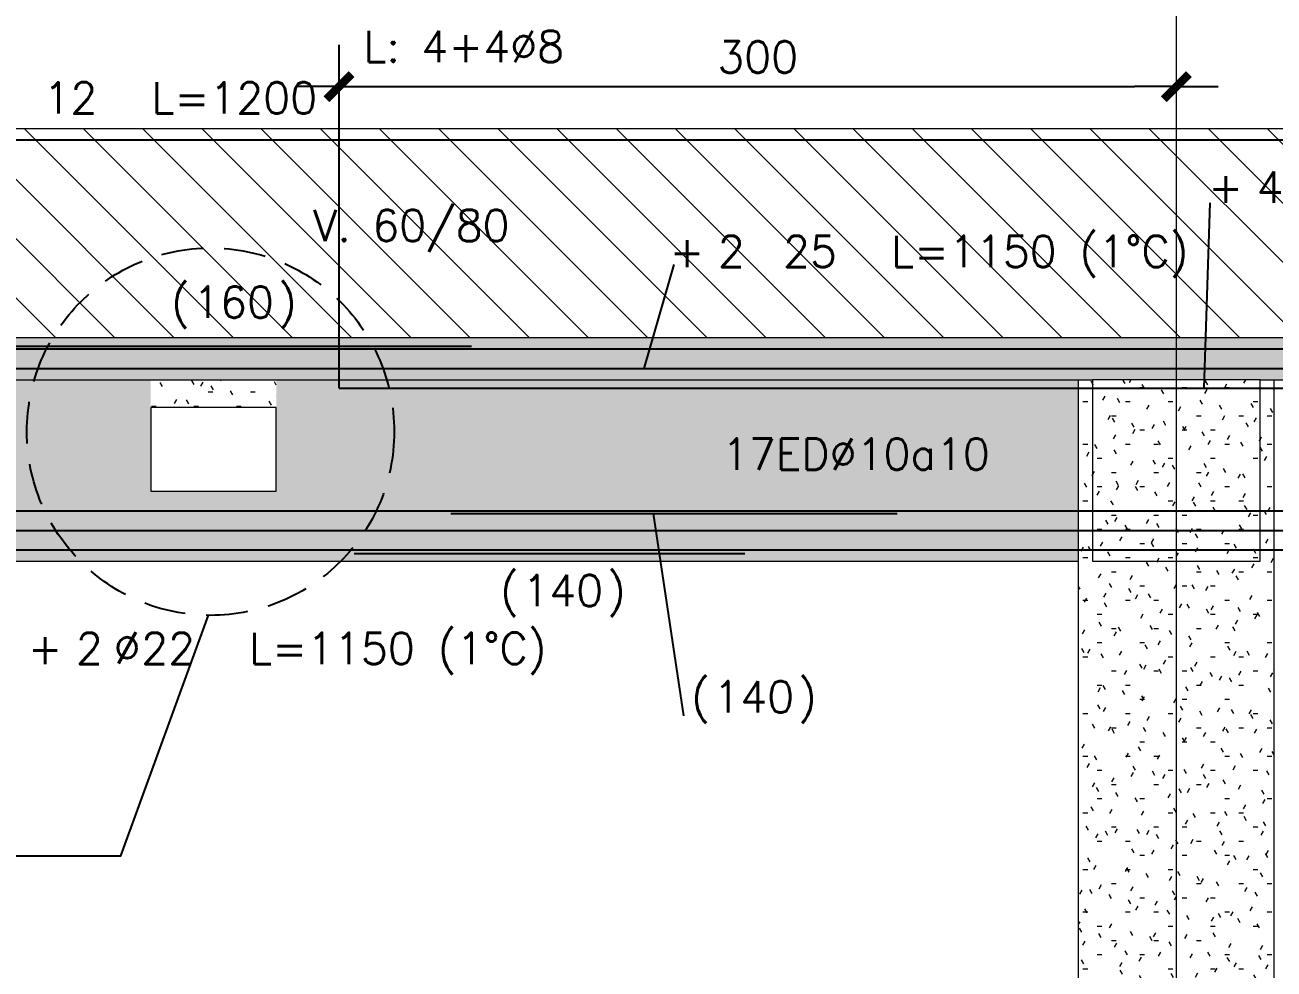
# Model space of a CAD drawing. Extents: x -10459 to 16942, y -13088 to 14608.
# Drawn here: x 2028.2 to 2475.8, y 3133 to 3471.3 of the extents above; entities that cross this region are included whole.
import ezdxf
from ezdxf.enums import TextEntityAlignment as Align

# ---------------------------------------------------------------- set-up
doc = ezdxf.new("R2010")
doc.units = 0
doc.header["$LTSCALE"] = 30
doc.header["$MEASUREMENT"] = 0
doc.linetypes.add("EJE1-1'$0$DASHED", pattern=[0.75, 0.5, -0.25])
doc.linetypes.add("EJE1-1'$0$RLE-PROYECCION", pattern=[0.71438, 0.47625, -0.23813])
doc.layers.get('0').update_dxf_attribs({"linetype": 'CONTINUOUS'})
for name, color, linetype in [("EJE1-1'$0$CORTES", 5, 'CONTINUOUS'), ("EJE1-1'$0$RLA-FE", 7, 'CONTINUOUS'), ("EJE1-1'$0$RLA-TEXTOS-FE", 9, 'CONTINUOUS')]:
    doc.layers.add(name, color=color, linetype=linetype)
doc.layers.add("EJE1-1'$0$RLA-ACHURADO", color=30, linetype="EJE1-1'$0$RLE-PROYECCION", lineweight=15, transparency=0.7)
for name, color, linetype, lineweight in [("EJE1-1'$0$RLA-CONTORNO", 30, 'CONTINUOUS', 15), ("EJE1-1'$0$RLA-EJES", 1, 'CONTINUOUS', 9), ("EJE1-1'$0$RLA-TEXTOS-1", 9, 'CONTINUOUS', 9)]:
    doc.layers.add(name, color=color, linetype=linetype, lineweight=lineweight)
doc.styles.add("EJE1-1'$0$RomanS", font='romans.shx', dxfattribs={"height": 11.25})
doc.dimstyles.new("EJE1-1'$0$ING50", dxfattribs={"dimscale": 50, "dimtxt": 0.27, "dimasz": 0.3, "dimexe": 0, "dimexo": 0, "dimgap": 0.1, "dimtad": 1, "dimdec": 1, "dimzin": 12, "dimdsep": 46, "dimtxsty": "EJE1-1'$0$RomanS", "dimblk": "EJE1-1'$0$TICK1", "dimblk1": "EJE1-1'$0$TICK1", "dimblk2": "EJE1-1'$0$TICK1", "dimcen": 0.09, "dimclrd": 2, "dimclre": 1, "dimclrt": 3, "dimadec": 0, "dimazin": 0, "dimtfac": 1, "dimtdec": 0, "dimtix": 1, "dimtmove": 2, "dimatfit": 3, "dimldrblk": "EJE1-1'$0$TICK1", "dimfxl": 0, "dimfxlon": 1, "dimtolj": 1, "dimtzin": 0, "dimarcsym": 0})
pattern_1 = [(0, (-234.281, -2576.79), (20.32, 5.08), [1.676, -13.564, 1.676, -13.564, -81.28]), (0, (-234.281, -2576.79), (20.32, 5.08), [-30.48, 1.676, -28.804, 1.676, -13.564, -35.56]), (0, (-234.281, -2576.79), (20.32, 5.08), [-76.2, 1.676, -8.484, 1.676, -23.724]), (120, (-226.661, -2574.25), (-14.559409, 15.057636), [1.676, -13.564, 1.676, -13.564, -81.28]), (120, (-226.661, -2574.25), (-14.559409, 15.057636), [-30.48, 1.676, -28.804, 1.676, -13.564, -35.56]), (120, (-226.661, -2574.25), (-14.559409, 15.057636), [-76.2, 1.676, -8.484, 1.676, -23.724]), (240, (-224.121, -2564.09), (-5.760591, -20.137636), [1.676, -13.564, 1.676, -13.564, -81.28]), (240, (-224.121, -2564.09), (-5.760591, -20.137636), [-30.48, 1.676, -28.804, 1.676, -13.564, -35.56]), (240, (-224.121, -2564.09), (-5.760591, -20.137636), [-76.2, 1.676, -8.484, 1.676, -23.724])]
pattern_2 = [(315, (-234.281, -2576.79), (10.6066, 10.6066), [])]

# ---------------------------------------------------------------- blocks, each defined once
blk = doc.blocks.new('*U92')
at = {"layer": "EJE1-1'$0$RLA-FE"}
for p, q in [((0, 0), (1068.21, 0)), ((1068.21, 0), (1118.21, 0)), ((1118.21, 0), (1150, 0)), ((1150, 0), (1150, 0))]:
    blk.add_line(p, q, dxfattribs=at)
at = {"layer": "EJE1-1'$0$RLA-FE", "color": 3, "style": "EJE1-1'$0$RomanS", "flags": 8}
for tag, p in [('F=', (483.44, 9.32)), ('NUM', (497.85, 9.32))]:
    blk.add_attdef(tag, text='', height=11.25, dxfattribs=at).set_placement(p, align=Align.RIGHT)
at = {"layer": "EJE1-1'$0$RLA-FE", "color": 3, "style": "EJE1-1'$0$RomanS"}
for tag, p, flags in [('PHI', (501.74, 9.54), 14), ('DIAM', (511.6, 9.32), 12), ('MINUS', (533.62, 9.32), 13), ('MARK', (547.01, 9.32), 13), ('TEXTO_FE1', (550.31, 9.32), 8), ('TEXTO_FE2', (617.83, 9.34), 8), ('TIPO', (573.8, -75.78), 13), ('NVECES', (559.93, -94.72), 13), ('NUMFE', (563.86, -114.48), 13), ('CAPA', (572.06, -133.6), 13), ('DESPLAZA', (278.34, -151.59), 13), ('ESPACIO', (284.39, -169.95), 13), ('CANT', (298.23, -188.75), 13)]:
    blk.add_attdef(tag, p, '', height=11.25, dxfattribs=dict(at, flags=flags))
blk = doc.blocks.new('*U105')
at = {"layer": "EJE1-1'$0$RLA-FE", "color": 6}
blk.add_line((0, 1), (180, 1), dxfattribs=at)
at = {"layer": "EJE1-1'$0$RLA-FE", "color": 3, "style": "EJE1-1'$0$RomanS", "flags": 8}
for tag, p in [('(', (75.66, 11.14)), ('EMP', (94.68, 11.14)), (')', (113.99, 11.14))]:
    blk.add_attdef(tag, text='', height=11.25, dxfattribs=at).set_placement(p, align=Align.CENTER)
blk = doc.blocks.new('*U94')
at = {"layer": "EJE1-1'$0$RLA-FE"}
blk.add_line((0, 0), (1068.21, 0), dxfattribs=at)
at = {"layer": "EJE1-1'$0$RLA-FE", "color": 3, "style": "EJE1-1'$0$RomanS", "flags": 8}
for tag, p in [('F=', (483.44, 36.32)), ('NUM', (497.85, 36.32))]:
    blk.add_attdef(tag, text='', height=11.25, dxfattribs=at).set_placement(p, align=Align.RIGHT)
at = {"layer": "EJE1-1'$0$RLA-FE", "color": 3, "style": "EJE1-1'$0$RomanS"}
for tag, p, flags in [('PHI', (501.74, 36.54), 14), ('DIAM', (511.6, 36.32), 12), ('MINUS', (533.62, 36.32), 13), ('MARK', (547.01, 36.32), 13), ('TEXTO_FE1', (550.31, 36.32), 8), ('TEXTO_FE2', (617.83, 36.34), 8), ('TIPO', (573.8, -75.78), 13), ('NVECES', (559.93, -94.72), 13), ('NUMFE', (563.86, -114.48), 13), ('CAPA', (572.06, -133.6), 13), ('DESPLAZA', (278.34, -151.59), 13), ('ESPACIO', (284.39, -169.95), 13), ('CANT', (298.23, -188.75), 13)]:
    blk.add_attdef(tag, p, '', height=11.25, dxfattribs=dict(at, flags=flags))
blk = doc.blocks.new('*U256')
at = {"layer": "EJE1-1'$0$RLA-FE"}
for q in [(0, 0), (518.21, 0)]:
    blk.add_line((0, 0), q, dxfattribs=at)
at = {"layer": "EJE1-1'$0$RLA-FE", "color": 3, "style": "EJE1-1'$0$RomanS", "flags": 8}
for tag, p in [('F=', (323.96, 66.32)), ('NUM', (338.37, 66.32))]:
    blk.add_attdef(tag, text='', height=11.25, dxfattribs=at).set_placement(p, align=Align.RIGHT)
at = {"layer": "EJE1-1'$0$RLA-FE", "color": 3, "style": "EJE1-1'$0$RomanS"}
for tag, p, flags in [('PHI', (342.26, 66.54), 14), ('DIAM', (352.12, 66.32), 12), ('MINUS', (374.14, 66.32), 13), ('MARK', (387.53, 66.32), 13), ('TEXTO_FE1', (390.83, 66.32), 8), ('TEXTO_FE2', (458.35, 66.34), 8), ('TIPO', (298.8, -75.78), 13), ('NVECES', (284.93, -94.72), 13), ('NUMFE', (288.86, -114.48), 13), ('CAPA', (297.06, -133.6), 13), ('DESPLAZA', (278.34, -151.59), 13), ('ESPACIO', (284.39, -169.95), 13), ('CANT', (298.23, -188.75), 13)]:
    blk.add_attdef(tag, p, '', height=11.25, dxfattribs=dict(at, flags=flags))
blk = doc.blocks.new("EJE1-1'$0$TICK1")
at = {"color": 2, "const_width": 0.2}
blk.add_lwpolyline([(-0.3, -0.3), (0.3, 0.3)], dxfattribs=at)
at = {"color": 2}
for points in [[(0, 0), (-1, 0)], [(0, 0), (1, 0)]]:
    blk.add_lwpolyline(points, dxfattribs=at)
blk = doc.blocks.new('*D180')
at = {"layer": "EJE1-1'$0$RLA-FE", "color": 2, "lineweight": -2, "transparency": 16777216}
blk.add_line((-679.52, 1273), (-409.52, 1273), dxfattribs=at)
at = {"layer": "EJE1-1'$0$RLA-FE", "color": 2, "lineweight": -2, "transparency": 16777216, "xscale": 15, "yscale": 15, "zscale": 15, "rotation": 180}
blk.add_blockref("EJE1-1'$0$TICK1", (-694.52, 1273), dxfattribs=at)
at = {"layer": "EJE1-1'$0$RLA-FE", "color": 2, "lineweight": -2, "transparency": 16777216, "xscale": 15, "yscale": 15, "zscale": 15}
blk.add_blockref("EJE1-1'$0$TICK1", (-394.52, 1273), dxfattribs=at)
at = {"layer": "EJE1-1'$0$RLA-FE", "color": 3, "transparency": 16777216, "insert": (-544.52, 1283.62), "char_height": 11.25, "attachment_point": 5, "style": "EJE1-1'$0$RomanS"}
blk.add_mtext('\\A1;300', dxfattribs=at)
blk = doc.blocks.new('*U98')
at = {"layer": "EJE1-1'$0$RLA-FE"}
for p, q in [((0, 0), (0, 0)), ((0, 0), (1068.21, 0)), ((1068.21, 0), (1118.21, 0)), ((1118.21, 0), (1150, 0)), ((1150, 0), (1150, 0))]:
    blk.add_line(p, q, dxfattribs=at)
at = {"layer": "EJE1-1'$0$RLA-FE", "color": 3, "style": "EJE1-1'$0$RomanS", "flags": 8}
for tag, p in [('F=', (483.44, -19.89)), ('NUM', (497.85, -19.89))]:
    blk.add_attdef(tag, text='', height=11.25, dxfattribs=at).set_placement(p, align=Align.RIGHT)
at = {"layer": "EJE1-1'$0$RLA-FE", "color": 3, "style": "EJE1-1'$0$RomanS"}
for tag, p, flags in [('PHI', (501.74, -19.68), 12), ('DIAM', (511.6, -19.89), 12), ('MINUS', (533.62, -19.89), 13), ('MARK', (547.01, -19.89), 13), ('TEXTO_FE1', (550.31, -19.89), 8), ('TEXTO_FE2', (617.83, -19.88), 8), ('TIPO', (573.8, -57.92), 13), ('NVECES', (559.93, -76.86), 13), ('NUMFE', (563.86, -96.62), 13), ('CAPA', (572.06, -115.74), 13), ('DESPLAZA', (277.18, -134.17), 13), ('ESPACIO', (283.22, -152.53), 13), ('CANT', (297.06, -171.33), 13)]:
    blk.add_attdef(tag, p, '', height=11.25, dxfattribs=dict(at, flags=flags))
blk = doc.blocks.new('*U97')
at = {"layer": "EJE1-1'$0$RLA-FE"}
blk.add_line((0, 0), (1068.21, 0), dxfattribs=at)
at = {"layer": "EJE1-1'$0$RLA-FE", "color": 3, "style": "EJE1-1'$0$RomanS", "flags": 8}
for tag, p in [('F=', (483.44, -47.89)), ('NUM', (497.85, -47.89))]:
    blk.add_attdef(tag, text='', height=11.25, dxfattribs=at).set_placement(p, align=Align.RIGHT)
at = {"layer": "EJE1-1'$0$RLA-FE", "color": 3, "style": "EJE1-1'$0$RomanS"}
for tag, p, flags in [('PHI', (501.74, -47.68), 12), ('DIAM', (511.6, -47.89), 12), ('MINUS', (533.62, -47.89), 13), ('MARK', (547.01, -47.89), 13), ('TEXTO_FE1', (550.31, -47.89), 8), ('TEXTO_FE2', (617.83, -47.88), 8), ('TIPO', (573.8, -57.92), 13), ('NVECES', (559.93, -76.86), 13), ('NUMFE', (563.86, -96.62), 13), ('CAPA', (572.06, -115.74), 13), ('DESPLAZA', (277.18, -134.17), 13), ('ESPACIO', (283.22, -152.53), 13), ('CANT', (297.06, -171.33), 13)]:
    blk.add_attdef(tag, p, '', height=11.25, dxfattribs=dict(at, flags=flags))
blk = doc.blocks.new('*U86')
at = {"layer": "EJE1-1'$0$RLA-FE", "color": 6}
blk.add_line((0, -1), (140, -1), dxfattribs=at)
at = {"layer": "EJE1-1'$0$RLA-FE", "color": 3, "style": "EJE1-1'$0$RomanS", "flags": 8}
for tag, p in [('(', (55.66, -19.94)), ('EMP', (74.68, -19.94)), (')', (93.99, -19.94))]:
    blk.add_attdef(tag, text='', height=11.25, dxfattribs=at).set_placement(p, align=Align.CENTER)
blk = doc.blocks.new('*U183')
at = {"layer": "EJE1-1'$0$RLA-FE"}
for p, q in [((0, 0), (718.21, 0)), ((718.21, 0), (768.21, 0)), ((768.21, 0), (800, 0)), ((800, 0), (800, 0))]:
    blk.add_line(p, q, dxfattribs=at)
at = {"layer": "EJE1-1'$0$RLA-FE", "color": 3, "style": "EJE1-1'$0$RomanS"}
for tag, p, flags in [('TIPO', (398.8, -57.92), 13), ('PHI', (326.74, -72.68), 12), ('DIAM', (336.6, -72.89), 12), ('MINUS', (358.62, -72.89), 13), ('MARK', (372.01, -72.89), 13), ('TEXTO_FE1', (375.31, -72.89), 8), ('TEXTO_FE2', (442.83, -72.88), 8), ('NVECES', (384.93, -76.86), 13), ('NUMFE', (388.86, -96.62), 13), ('CAPA', (397.06, -115.74), 13), ('DESPLAZA', (-122.82, -134.17), 13), ('ESPACIO', (-116.78, -152.53), 13), ('CANT', (-102.94, -171.33), 13)]:
    blk.add_attdef(tag, p, '', height=11.25, dxfattribs=dict(at, flags=flags))
at = {"layer": "EJE1-1'$0$RLA-FE", "color": 3, "style": "EJE1-1'$0$RomanS", "flags": 8}
for tag, p in [('F=', (308.44, -72.89)), ('NUM', (322.85, -72.89))]:
    blk.add_attdef(tag, text='', height=11.25, dxfattribs=at).set_placement(p, align=Align.RIGHT)
blk = doc.blocks.new('*U110')
at = {"layer": "EJE1-1'$0$RLA-FE"}
for q in [(0, 0), (1018.21, 0)]:
    blk.add_line((0, 0), q, dxfattribs=at)
at = {"layer": "EJE1-1'$0$RLA-FE", "color": 3, "style": "EJE1-1'$0$RomanS"}
for tag, p, flags in [('TIPO', (548.8, -57.92), 13), ('PHI', (442.89, -72.68), 12), ('DIAM', (452.74, -72.89), 12), ('MINUS', (474.76, -72.89), 13), ('MARK', (488.16, -72.89), 13), ('TEXTO_FE1', (491.46, -72.89), 8), ('TEXTO_FE2', (558.98, -72.88), 8), ('NVECES', (534.93, -76.86), 13), ('NUMFE', (538.86, -96.62), 13), ('CAPA', (547.06, -115.74), 13), ('DESPLAZA', (277.18, -134.17), 13), ('ESPACIO', (283.22, -152.53), 13), ('CANT', (297.06, -171.33), 13)]:
    blk.add_attdef(tag, p, '', height=11.25, dxfattribs=dict(at, flags=flags))
at = {"layer": "EJE1-1'$0$RLA-FE", "color": 3, "style": "EJE1-1'$0$RomanS", "flags": 8}
for tag, p in [('F=', (424.58, -72.89)), ('NUM', (438.99, -72.89))]:
    blk.add_attdef(tag, text='', height=11.25, dxfattribs=at).set_placement(p, align=Align.RIGHT)
blk = doc.blocks.new('*U252')
at = {"layer": "EJE1-1'$0$RLA-FE", "color": 6}
blk.add_line((0, -1), (160, -1), dxfattribs=at)
at = {"layer": "EJE1-1'$0$RLA-FE", "color": 3, "style": "EJE1-1'$0$RomanS", "flags": 8}
for tag, p in [('(', (89.54, -72.26)), ('EMP', (108.57, -72.26)), (')', (127.88, -72.26))]:
    blk.add_attdef(tag, text='', height=11.25, dxfattribs=at).set_placement(p, align=Align.CENTER)
blk = doc.blocks.new('*U112')
at = {"layer": "EJE1-1'$0$RLA-FE"}
blk.add_line((0, 0), (1118.21, 0), dxfattribs=at)
at = {"layer": "EJE1-1'$0$RLA-FE", "color": 3, "style": "EJE1-1'$0$RomanS", "flags": 8}
for tag, p in [('F=', (508.44, 9.32)), ('NUM', (522.85, 9.32))]:
    blk.add_attdef(tag, text='', height=11.25, dxfattribs=at).set_placement(p, align=Align.RIGHT)
at = {"layer": "EJE1-1'$0$RLA-FE", "color": 3, "style": "EJE1-1'$0$RomanS"}
for tag, p, flags in [('PHI', (526.74, 9.54), 14), ('DIAM', (536.6, 9.32), 12), ('MINUS', (558.62, 9.32), 13), ('MARK', (572.01, 9.32), 13), ('TEXTO_FE1', (575.31, 9.32), 8), ('TEXTO_FE2', (642.83, 9.34), 8), ('TIPO', (598.8, -75.78), 13), ('NVECES', (584.93, -94.72), 13), ('NUMFE', (588.86, -114.48), 13), ('CAPA', (597.06, -133.6), 13), ('DESPLAZA', (278.34, -151.59), 13), ('ESPACIO', (284.39, -169.95), 13), ('CANT', (298.23, -188.75), 13)]:
    blk.add_attdef(tag, p, '', height=11.25, dxfattribs=dict(at, flags=flags))
blk = doc.blocks.new("EJE1-1'")
at = {"layer": "EJE1-1'$0$RLA-ACHURADO"}
h = blk.add_hatch(dxfattribs=at)
h.set_pattern_fill('RLE-N_E__2_ETAPA', color=256, style=0, pattern_type=2)
h.set_pattern_definition(pattern_2)
h.paths.add_polyline_path([(-433.519, 1183), (-433.519, 1258), (-903.519, 1258), (-903.519, 1183)], flags=0)
h = blk.add_hatch(dxfattribs=at)
h.set_pattern_fill('RLE-N_E__2_ETAPA', color=256, style=0, pattern_type=2)
h.set_pattern_definition(pattern_2)
h.paths.add_polyline_path([(-433.519, 1183), (116.481, 1183), (116.481, 1258), (-433.519, 1258)], flags=0)
h = blk.add_hatch(dxfattribs=at)
h.set_pattern_fill('SAND - DENSE', color=256, style=0, pattern_type=2)
h.set_pattern_definition(pattern_1)
h.paths.add_polyline_path([(2135.481, 1168), (2135.481, 1183), (-2429.52, 1183), (-2429.52, 1168), (2119.733, 1168)], flags=0)
h = blk.add_hatch(dxfattribs=at)
h.set_pattern_fill('SAND - DENSE', color=256, style=0, pattern_type=2)
h.set_pattern_definition(pattern_1)
h.paths.add_polyline_path([(-1027.019, 1168), (-1027.019, 1128), (-1072.019, 1128), (-1072.019, 1168), (-1359.519, 1168), (-1359.519, 1103), (-924.519, 1103), (-924.519, 1168)])
h.paths.add_polyline_path([(-762.019, 1128), (-762.019, 1168), (-864.519, 1168), (-864.519, 1103), (-429.519, 1103), (-429.519, 1168), (-717.019, 1168), (-717.019, 1128)])
h = blk.add_hatch(dxfattribs=at)
h.set_pattern_fill('SAND - DENSE', color=256, style=0, pattern_type=2)
h.set_pattern_definition([(0, (-2071.781, -1333.79), (20.32, 5.08), [1.676, -13.564, 1.676, -13.564, -81.28]), (0, (-2071.781, -1333.79), (20.32, 5.08), [-30.48, 1.676, -28.804, 1.676, -13.564, -35.56]), (0, (-2071.781, -1333.79), (20.32, 5.08), [-76.2, 1.676, -8.484, 1.676, -23.724]), (120, (-2064.161, -1331.25), (-14.559409, 15.057636), [1.676, -13.564, 1.676, -13.564, -81.28]), (120, (-2064.161, -1331.25), (-14.559409, 15.057636), [-30.48, 1.676, -28.804, 1.676, -13.564, -35.56]), (120, (-2064.161, -1331.25), (-14.559409, 15.057636), [-76.2, 1.676, -8.484, 1.676, -23.724]), (240, (-2061.621, -1321.09), (-5.760591, -20.137636), [1.676, -13.564, 1.676, -13.564, -81.28]), (240, (-2061.621, -1321.09), (-5.760591, -20.137636), [-30.48, 1.676, -28.804, 1.676, -13.564, -35.56]), (240, (-2061.621, -1321.09), (-5.760591, -20.137636), [-76.2, 1.676, -8.484, 1.676, -23.724])])
h.paths.add_polyline_path([(-717.019, 1158), (-717.019, 1168), (-762.019, 1168), (-762.019, 1158)])
h = blk.add_hatch(dxfattribs=at)
h.set_pattern_fill('SAND - DENSE', color=256, style=0, pattern_type=2)
h.set_pattern_definition(pattern_1)
h.paths.add_polyline_path([(-364.519, 787), (-359.519, 787), (-359.519, 1168), (-364.519, 1168), (-364.519, 1103), (-424.519, 1103), (-424.519, 1168), (-429.519, 1168), (-429.519, 787), (-424.519, 787)], flags=0)
h = blk.add_hatch(dxfattribs=at)
h.set_pattern_fill('SAND - DENSE', color=256, style=0, pattern_type=2)
h.set_pattern_definition(pattern_1)
h.paths.add_polyline_path([(-364.519, 1103), (-364.519, 1168), (-424.519, 1168), (-424.519, 1103)], flags=0)
at = {"layer": "EJE1-1'$0$CORTES", "color": 1, "linetype": 'Continuous'}
blk.add_lwpolyline([(-918.031, 997.392), (-772.675, 997.392), (-741.278, 1083.571)], dxfattribs=at)
at = {"layer": "EJE1-1'$0$CORTES", "color": 1, "linetype": "EJE1-1'$0$DASHED"}
blk.add_circle((-740.585, 1149.372), 65.805, dxfattribs=at)
at = {"layer": "EJE1-1'$0$RLA-CONTORNO"}
for p, q in [((-903.519, 1258), (-433.519, 1258)), ((-433.519, 1258), (116.481, 1258)), ((2570.481, 1183), (-2409.519, 1183)), ((-864.519, 1168), (-424.519, 1168)), ((-429.519, 787), (-429.519, 1168)), ((-424.519, 1168), (-424.519, 1103)), ((-364.524, 1168), (-424.514, 1168)), ((-364.519, 1168), (75.481, 1168)), ((-364.519, 1103), (-364.519, 1168)), ((-359.519, 787), (-359.519, 1168)), ((-864.519, 1103), (-429.519, 1103)), ((-424.519, 1103), (-364.519, 1103))]:
    blk.add_line(p, q, dxfattribs=at)
blk.add_lwpolyline([(-762.019, 1128), (-717.019, 1128), (-717.019, 1158), (-762.019, 1158)], close=True, dxfattribs=at)
at = {"layer": "EJE1-1'$0$RLA-EJES"}
blk.add_line((-394.519, -1015.995), (-394.519, 1463), dxfattribs=at)
at = {"layer": "EJE1-1'$0$RLA-FE", "color": 1}
blk.add_line((-694.519, 1165), (-694.519, 1288), dxfattribs=at)
at = {"layer": "EJE1-1'$0$RLA-FE", "color": 2}
for p, q in [((-384.576, 1165), (-382.346, 1231.324)), ((-574.559, 1209.319), (-585.303, 1172)), ((-570.974, 1047.609), (-581.832, 1120))]:
    blk.add_line(p, q, dxfattribs=at)
at = {"layer": "EJE1-1'$0$RLA-FE"}
ref = blk.add_blockref('*U112', (-1337.019, 1254), dxfattribs=at)
ref.add_attrib('DIAM', '12', (-800.419, 1263.324), dxfattribs={"color": 3, "height": 11.25, "style": "EJE1-1'$0$RomanS"})
ref.add_attrib('TEXTO_FE1', 'L=1200', (-761.708, 1263.324), dxfattribs={"color": 3, "height": 11.25, "style": "EJE1-1'$0$RomanS"})
ref = blk.add_blockref('*U256', (-694.519, 1165), dxfattribs=at)
ref.add_attrib('NUM', '4', dxfattribs={"color": 3, "height": 11.25, "style": "EJE1-1'$0$RomanS"}).set_placement((-356.152, 1231.324), align=Align.RIGHT)
ref.add_attrib('F=', '+', dxfattribs={"color": 3, "height": 11.25, "style": "EJE1-1'$0$RomanS"}).set_placement((-370.56, 1231.324), align=Align.RIGHT)
ref = blk.add_blockref('*U94', (-1047.019, 1172), dxfattribs=at)
ref.add_attrib('DIAM', '25', (-535.419, 1208.324), dxfattribs={"color": 3, "height": 11.25, "style": "EJE1-1'$0$RomanS"})
ref.add_attrib('NUM', '2', dxfattribs={"color": 3, "height": 11.25, "style": "EJE1-1'$0$RomanS"}).set_placement((-549.17, 1208.324), align=Align.RIGHT)
ref.add_attrib('TEXTO_FE1', 'L=1150', (-496.708, 1208.324), dxfattribs={"color": 3, "height": 11.25, "style": "EJE1-1'$0$RomanS"})
ref.add_attrib('TEXTO_FE2', '(1°C)', (-429.186, 1208.342), dxfattribs={"color": 3, "height": 11.25, "style": "EJE1-1'$0$RomanS"})
ref.add_attrib('F=', '+', dxfattribs={"color": 3, "height": 11.25, "style": "EJE1-1'$0$RomanS"}).set_placement((-563.579, 1208.324), align=Align.RIGHT)
for name, p in [('*U92', (-1817.019, 1179)), ('*U92', (-827.019, 1179)), ('*U183', (-1294.519, 1121)), ('*U110', (-654.519, 1121)), ('*U98', (-1707.02, 1107)), ('*U98', (-697.02, 1107))]:
    blk.add_blockref(name, p, dxfattribs=at)
ref = blk.add_blockref('*U105', (-827.019, 1179), dxfattribs=at)
ref.add_attrib('EMP', '160', dxfattribs={"color": 3, "height": 11.25, "style": "EJE1-1'$0$RomanS"}).set_placement((-732.337, 1190.143), align=Align.CENTER)
ref.add_attrib('(', '(', dxfattribs={"color": 3, "height": 11.25, "style": "EJE1-1'$0$RomanS"}).set_placement((-751.363, 1190.143), align=Align.CENTER)
ref.add_attrib(')', ')', dxfattribs={"color": 3, "height": 11.25, "style": "EJE1-1'$0$RomanS"}).set_placement((-713.024, 1190.143), align=Align.CENTER)
ref = blk.add_blockref('*U252', (-654.519, 1121), dxfattribs=at)
ref.add_attrib('EMP', '140', dxfattribs={"color": 3, "height": 11.25, "style": "EJE1-1'$0$RomanS"}).set_placement((-545.949, 1048.74), align=Align.CENTER)
ref.add_attrib('(', '(', dxfattribs={"color": 3, "height": 11.25, "style": "EJE1-1'$0$RomanS"}).set_placement((-564.975, 1048.74), align=Align.CENTER)
ref.add_attrib(')', ')', dxfattribs={"color": 3, "height": 11.25, "style": "EJE1-1'$0$RomanS"}).set_placement((-526.636, 1048.74), align=Align.CENTER)
ref = blk.add_blockref('*U97', (-1277.019, 1114), dxfattribs=at)
ref.add_attrib('DIAM', '22', (-765.419, 1066.105), dxfattribs={"color": 3, "height": 11.25, "style": "EJE1-1'$0$RomanS"})
ref.add_attrib('NUM', '2', dxfattribs={"color": 3, "height": 11.25, "style": "EJE1-1'$0$RomanS"}).set_placement((-779.17, 1066.105), align=Align.RIGHT)
ref.add_attrib('TEXTO_FE1', 'L=1150', (-726.708, 1066.105), dxfattribs={"color": 3, "height": 11.25, "style": "EJE1-1'$0$RomanS"})
ref.add_attrib('TEXTO_FE2', '(1°C)', (-659.186, 1066.123), dxfattribs={"color": 3, "height": 11.25, "style": "EJE1-1'$0$RomanS"})
ref.add_attrib('PHI', '%%C', (-775.275, 1066.319), dxfattribs={"color": 3, "height": 11.25, "style": "EJE1-1'$0$RomanS"})
ref.add_attrib('F=', '+', dxfattribs={"color": 3, "height": 11.25, "style": "EJE1-1'$0$RomanS"}).set_placement((-793.579, 1066.105), align=Align.RIGHT)
ref = blk.add_blockref('*U86', (-689.083, 1106.748), dxfattribs=at)
ref.add_attrib('EMP', '140', dxfattribs={"color": 3, "height": 11.25, "style": "EJE1-1'$0$RomanS"}).set_placement((-614.401, 1086.807), align=Align.CENTER)
ref.add_attrib('(', '(', dxfattribs={"color": 3, "height": 11.25, "style": "EJE1-1'$0$RomanS"}).set_placement((-633.426, 1086.807), align=Align.CENTER)
ref.add_attrib(')', ')', dxfattribs={"color": 3, "height": 11.25, "style": "EJE1-1'$0$RomanS"}).set_placement((-595.088, 1086.807), align=Align.CENTER)
at = {"layer": "EJE1-1'$0$RLA-TEXTOS-1", "insert": (-668.643, 1221.367), "char_height": 11.25, "width": 77.89617, "attachment_point": 5, "line_spacing_factor": 0.941778, "style": "EJE1-1'$0$RomanS"}
blk.add_mtext('V. 60/80', dxfattribs=at)
at = {"layer": "EJE1-1'$0$RLA-TEXTOS-FE", "color": 9, "style": "EJE1-1'$0$RomanS"}
for s, p in [('L: 4+4%%C8', (-649.83, 1281.79)), ('17ED%%C10a10', (-509.342, 1135.725))]:
    blk.add_text(s, height=11.25, dxfattribs=at).set_placement(p, align=Align.CENTER)
at = {"layer": "EJE1-1'$0$RLA-FE"}
dim = blk.add_aligned_dim(p1=(-694.519, 1165), p2=(-394.519, 1165), distance=108, dimstyle="EJE1-1'$0$ING50", dxfattribs=at)
dim.commit()
dim.dimension.update_dxf_attribs({"geometry": '*D180', "text_midpoint": (-544.519, 1283.625)})

msp = doc.modelspace()

# ---------------------------------------------------------------- block references
msp.add_blockref("EJE1-1'", (2835.3, 2176.19))

doc.saveas('drawing.dxf')
